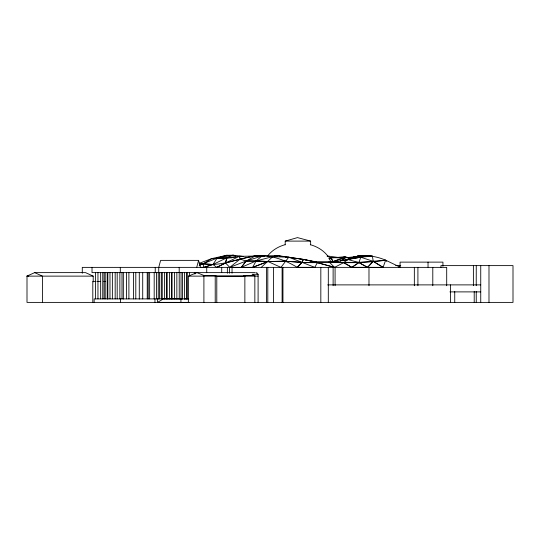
<?xml version="1.0" encoding="UTF-8"?>
<svg xmlns="http://www.w3.org/2000/svg" width="540" height="540" viewBox="0 0 540 540"><rect width="100%" height="100%" fill="white"/><g stroke="black" fill="none" stroke-linecap="round" stroke-linejoin="round"><path stroke-width="0.81" d="M199.213 263.655L212.956 264.485L216.722 267.374L225.565 262.994L226.739 257.83L233.057 255.204L243.236 256.426L239.112 256.777M216.722 267.368L225.565 262.994L226.739 257.843L239.308 256.338L278.168 255.643L303.365 259.403L316.771 262.19M196.722 267.374L198.592 260.368L160.616 260.368L158.74 267.374L158.74 272.626M362.435 257.216L360.774 257.216L358.898 262.643L338.796 262.643M210.485 264.485C225.909 264.593 240.219 258.079 255.319 255.906C270.459 254.61 284.459 259.625 297.29 267.374L302.069 262.406L303.365 259.403L315.259 261.684L334.834 261.772L343.697 262.643L362.266 262.555M398.999 267.354L400.572 267.374L385.655 260.192C362.975 263.783 340.106 261.569 317.358 262.643L314.807 267.374L297.29 267.334L302.069 262.379L303.365 259.416L288.731 257.216L285.377 257.216M264.445 256.203L262.008 255.994L256.055 260.982L252.673 267.374L229.77 267.374L225.565 262.994L239.308 256.338L243.236 256.426L239.308 256.338L240.206 259.051L246.071 261.063L256.055 261.07M200.421 267.368L203.782 267.368L212.956 264.485L217.121 258.093L226.739 255.292L233.057 255.204L235.46 255.771M271.148 256.601L288.731 257.222L280.955 267.374L267.908 261.509L256.055 260.982L246.071 261.07L229.77 267.374L240.206 259.058L255.319 255.906L261.077 256.223M282.886 256.689L278.168 255.643L272.808 256.601L256.055 260.989L241.306 267.374L246.071 261.063L255.319 255.906M241.306 267.354L246.071 261.07L262.008 255.994M267.442 256.244C271.728 250.459 278.201 246.564 285.086 244.688M386.694 261.374L385.655 260.192L373.221 261.32L367.531 267.374L358.898 262.555L347.848 259.49L344 260.699M375.712 261.333L373.221 261.333L367.531 267.347L358.898 262.541L351.891 267.341L383.083 267.374L385.655 260.192C372.742 254.597 357.487 253.814 344.804 260.483M261.252 267.374L272.808 256.601M329.279 259.443L331.034 257.742L345.026 257.04L350.548 257.87L345.026 257.04L331.034 257.742L328.725 258.471M347.848 259.49L344.75 260.611L347.848 259.497L347.112 259.49L360.774 257.216L373.221 261.333L383.083 267.374L373.221 261.333L372.398 256.075L357.932 255.994L347.112 259.49L347.848 259.49L343.697 262.643L334.557 267.374L317.358 262.643L303.365 259.403L300.213 259.234M340.369 261.171L345.026 257.83L357.041 256.514L354.74 257.303M351.891 267.374L343.697 262.643L351.891 267.368L358.898 262.555L373.221 261.333M349.65 258.815L351.034 257.918L357.041 256.514L351.034 257.924L348.138 259.51M226.739 255.292L229.925 255.737L226.739 255.292L211.694 258.62L203.081 263.871L199.179 265.329L217.121 258.093L233.057 255.204L234.63 255.71M157.531 298.897L157.531 302.393L163.364 298.897L182.453 298.931M331.432 262.238L345.026 257.04L345.026 257.83L342.637 260.651L345.026 257.83L332.91 261.509L331.034 257.742L327.159 256.304M201.535 263.871L203.081 263.871L203.782 267.368L212.956 264.492L226.739 257.83L235.811 257.06M440.937 267.293L440.937 265.619L513 265.619L513 302.393L27 302.393L27 276.082L34.661 272.626L85.523 272.626L93.197 276.129L93.197 281.873M353.477 257.884L357.932 255.994L360.774 257.216L372.398 256.075L357.932 255.994M188.352 302.393L188.352 276.129L196.938 272.626L203.904 275.468L215.217 275.488L216.79 276.129L244.863 276.095L244.863 302.393M314.807 267.374L302.069 262.379L285.471 261.245L267.908 261.509L252.673 267.374L267.908 261.509L285.471 261.245L302.069 262.379L317.358 262.649L334.557 267.374L328.988 261.86M199.22 263.324L211.694 258.62L231.768 257.83M347.058 259.929L349.36 259.146M285.208 244.856L285.208 241.103L297.493 237.607L310.635 241.103L310.635 244.856M225.565 262.994L240.206 259.051M334.834 261.772L333.234 262.096L360.774 257.216M351.034 257.918L353.471 257.587M363.218 256.257L366.464 255.818L367.996 256.291M213.368 258.62L211.694 258.62L226.739 257.83M366.464 255.818L360.97 256.223L366.464 256.082M243.722 276.129L243.722 275.663L254.846 275.515L254.846 302.393M211.694 258.62L213.314 258.613M285.208 241.103L310.635 241.103M340.092 257.742L331.034 257.742L332.91 261.509L334.523 261.509M221.13 258.093L217.121 258.093L217.121 258.62M300.112 259.403L303.365 259.403M256.055 261.509L256.055 260.982L257.728 260.982M264.749 261.509L285.471 261.252M297.925 262.379L302.069 262.643M304.486 262.643L319.019 262.643M395.692 265.619L400.734 265.619M255.116 272.626L92.023 272.626L92.023 267.374M258.1 302.393L258.1 274.266L252.092 274.266L254.846 275.515M27 276.129L93.197 276.129M188.352 276.129L258.1 276.129M96.174 281.381L92.806 281.381L92.806 302.393M97.349 281.381L100.697 281.381M103.748 281.381L105.719 281.381M327.679 284.884L480.742 284.884M449.888 291.89L480.742 291.89M188.737 298.897L94.142 298.897L94.142 302.393M27 276.082L28.667 276.082M184.113 298.937L187.434 298.944M157.531 302.373L189.142 302.393M256.055 260.989L267.908 261.509M212.956 264.492L203.081 263.871L203.081 264.485M327.254 255.953L339.566 257.627M239.308 256.345L240.914 256.689M310.291 244.688C317.183 246.564 323.656 250.459 327.949 256.244M243.722 275.663L244.863 276.095M288.731 257.216L302.069 262.379M258.1 274.266L256.858 273.76L257.209 273.091L256.082 272.626M34.661 272.626L42.431 276.129L42.431 302.393M315.259 261.684L317.358 262.643M329.987 259.794L330.737 262.042M198.592 260.368L200.455 267.374M488.99 265.619L488.99 302.393M480.742 265.619L480.742 302.393M476.26 265.619L476.226 285.68M476.226 291.533L476.26 302.393M474.214 291.553L474.214 302.393M473.391 265.619L473.391 285.68M454.741 291.553L454.741 302.393M450.502 284.884L450.502 302.393M446.702 285.721L446.702 267.374L82.283 267.374L82.283 273.213M442.935 266.315L442.935 262.123L400.066 262.123L400.066 267.151M432.796 267.374L432.796 285.721M428.031 262.123L428.031 267.151M417.913 267.374L417.913 285.721M414.342 267.374L414.342 285.721M368.982 267.374L368.982 285.721M335.084 267.374L335.084 285.721M333.119 267.374L333.119 285.721M328.307 267.374L328.307 302.393M320.828 267.374L320.828 302.393M282.953 267.374L282.953 302.393M282.11 267.374L282.11 302.393M273.51 267.374L273.51 302.393M267.8 267.374L267.8 302.393M266.416 267.374L266.416 302.393M232.045 267.374L232.045 273.213M229.466 267.374L229.466 273.213M227.367 267.374L227.367 273.213M221.71 267.374L221.71 272.626M216.79 276.129L216.79 302.393M215.217 275.488L215.217 302.393M206.739 267.374L206.739 272.626M203.904 275.468L203.904 302.393M194.92 272.376L194.92 274.043M189.54 272.626L189.54 275.913M187.002 272.626L187.002 298.897M186.881 272.626L186.881 298.897M184.585 272.626L184.585 298.897M182.486 272.626L182.486 298.897M181.049 272.626L181.049 298.897M180.927 298.897L180.927 302.393M179.192 267.374L179.246 298.897M176.85 272.626L176.85 298.897M174.447 272.626L174.447 298.897M172.064 272.626L172.064 298.897M171.491 272.626L171.491 298.897M169.526 272.626L169.526 298.897M167.164 272.626L167.164 298.897M166.482 272.626L166.482 298.897M164.606 272.626L164.606 298.897M162.223 272.626L162.223 298.897M161.264 272.626L161.264 298.897M159.422 272.626L159.422 298.897M158.247 272.376L158.247 299.059M156.566 272.626L156.566 298.897M155.237 267.374L155.237 272.626M154.973 298.897L154.94 302.393M154.19 272.626L154.19 298.897M149.634 272.626L149.634 298.897M148.183 272.626L148.183 298.897M147.238 272.626L147.238 298.897M142.715 272.626L142.715 298.897M139.286 272.376L139.286 299.059M135.797 272.626L135.797 298.897M133.421 272.626L133.421 298.897M128.898 272.626L128.898 298.897M126.502 272.626L126.502 298.897M123.329 272.376L123.329 299.059M121.986 272.626L121.986 298.897M120.44 298.897L120.44 302.393M120.299 267.374L120.299 272.626M119.867 272.626L119.867 298.897M117.187 272.626L117.187 298.897M115.169 272.626L115.169 298.897M112.367 272.626L112.367 298.897M109.985 272.626L109.985 298.897M107.831 272.376L107.831 299.059M107.204 272.626L107.204 298.897M105.192 272.626L105.192 298.897M104.072 272.626L104.072 298.897M102.755 272.626L102.755 298.897M100.656 272.626L100.656 298.897M97.956 272.626L97.956 298.897M95.594 272.626L95.594 298.897M278.168 255.643L274.158 256.271L278.168 255.643M345.026 257.04L343.481 257.276L345.026 257.04M339.579 257.695L336.359 257.54L339.579 257.702"/></g></svg>
